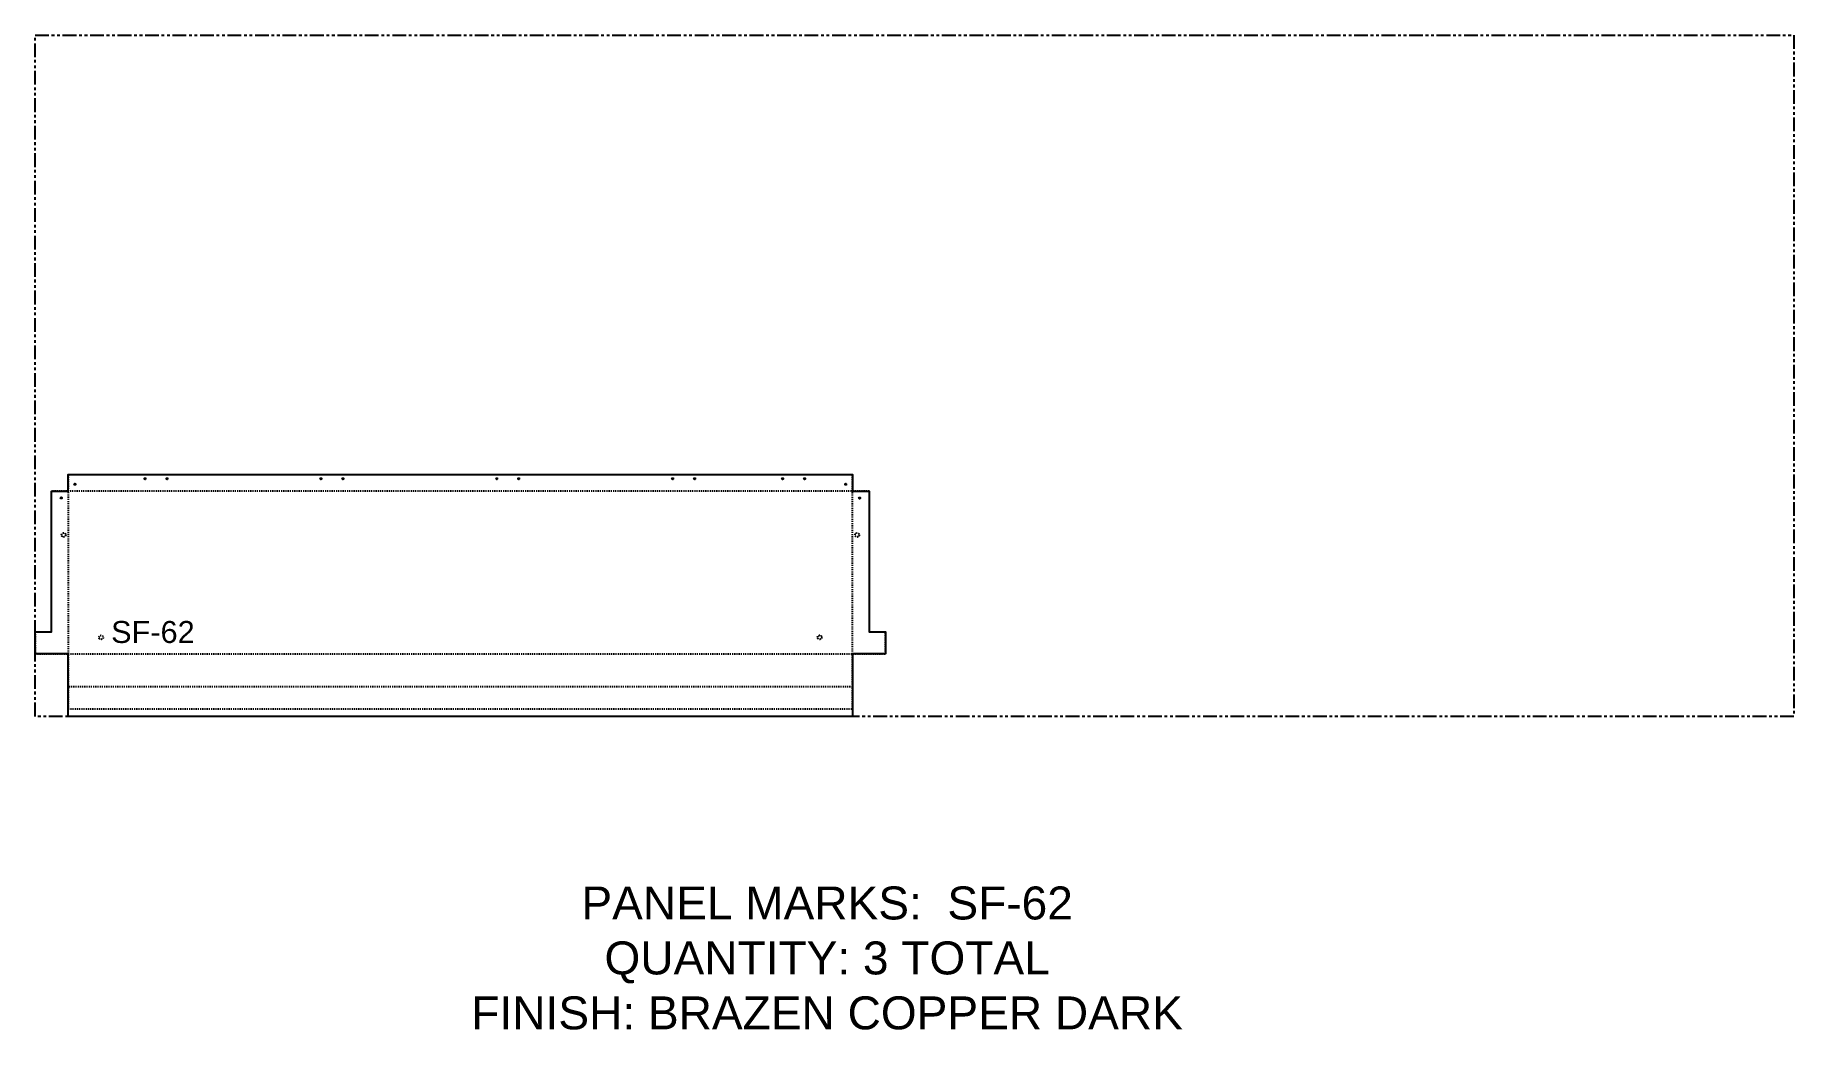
# Model space of a CAD drawing. Header units: inches. Extents: x 0 to 160, y -29 to 62.
import ezdxf

# ---------------------------------------------------------------- set-up
doc = ezdxf.new("R2010")
doc.units = ezdxf.units.IN
doc.header["$MEASUREMENT"] = 0
doc.linetypes.add('HIDDEN', pattern=[0.375, 0.25, -0.125])
doc.linetypes.add('PHANTOM', pattern=[2.5, 1.25, -0.25, 0.25, -0.25, 0.25, -0.25])
for name, color, linetype in [('CUT', 7, 'Continuous'), ('DIMS', 1, 'Continuous'), ('HOLES', 6, 'Continuous'), ('ROUT', 1, 'HIDDEN'), ('SHEET', 5, 'PHANTOM'), ('TEXT', 2, 'PHANTOM'), ('WEEPS', 3, 'HIDDEN')]:
    doc.layers.add(name, color=color, linetype=linetype)
doc.styles.get("Standard").update_dxf_attribs({"font": 'arial.ttf'})

msp = doc.modelspace()

# ---------------------------------------------------------------- linework, layer by layer
at = {"layer": 'CUT', "ltscale": 0.25}
msp.add_lwpolyline([(0, 7.69), (1.5, 7.69), (1.5, 20.5), (3, 20.5), (3, 22), (74.37, 22), (74.37, 20.5), (75.87, 20.5), (75.87, 7.69), (77.37, 7.69), (77.37, 5.69), (74.37, 5.69), (74.37, 0), (3, 0), (3, 5.69), (0, 5.69)], close=True, dxfattribs=at)
at = {"layer": 'HOLES', "ltscale": 0.25}
for centre in [(3.62, 21.12), (10, 21.62), (12, 21.62), (26, 21.62), (28, 21.62), (42, 21.62), (44, 21.62), (58, 21.62), (60, 21.62), (68, 21.62), (70, 21.62), (73.75, 21.12), (2.37, 19.88), (75, 19.87)]:
    msp.add_circle(centre, 0.0625, dxfattribs=at)
at = {"layer": 'ROUT', "ltscale": 0.25}
for p, q in [((75.87, 20.5), (1.5, 20.5)), ((74.37, 2.69), (3, 2.69))]:
    msp.add_line(p, q, dxfattribs=at)
for points in [[(3, 22), (3, 0.69), (74.37, 0.69), (74.37, 22)], [(0, 7.69), (0, 5.69), (77.37, 5.69), (77.37, 7.69)]]:
    msp.add_lwpolyline(points, dxfattribs=at)
at = {"layer": 'SHEET'}
msp.add_lwpolyline([(0, 62), (160, 62), (160, 0), (0, 0)], close=True, dxfattribs=at)
at = {"layer": 'WEEPS', "ltscale": 0.25}
for centre in [(2.59, 16.51), (74.78, 16.51), (6, 7.19), (71.37, 7.19)]:
    msp.add_circle(centre, 0.188, dxfattribs=at)

# ---------------------------------------------------------------- texts
at = {"layer": 'DIMS', "ltscale": 0.25, "insert": (10.71, 6.65), "char_height": 2, "attachment_point": 8}
msp.add_mtext_dynamic_manual_height_columns('SF-62', width=3.0859, gutter_width=10, heights=[2.07], dxfattribs=at)
at = {"layer": 'TEXT', "insert": (72.05, -22.01), "char_height": 3, "attachment_point": 5}
msp.add_mtext_dynamic_manual_height_columns('PANEL MARKS:  SF-62\\PQUANTITY: 3 TOTAL\\PFINISH: BRAZEN COPPER DARK', width=199.7409, gutter_width=1, heights=[0], dxfattribs=at)

doc.saveas('drawing.dxf')
